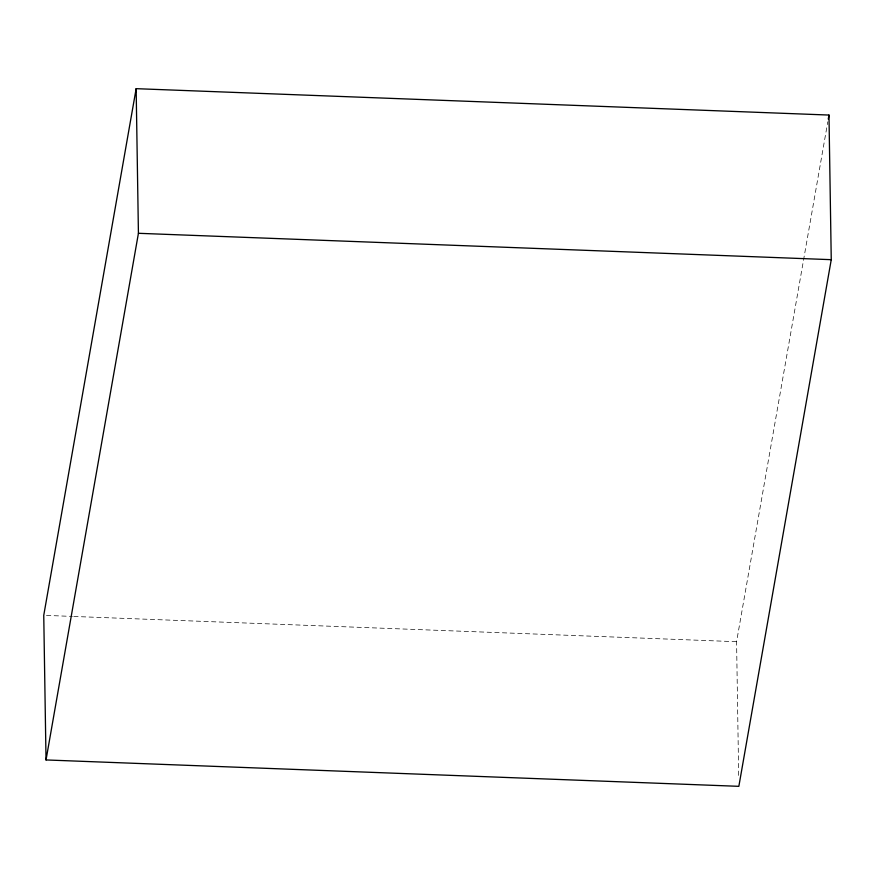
<?xml version="1.0" encoding="UTF-8"?>
<svg xmlns="http://www.w3.org/2000/svg" width="875" height="875" viewBox="0 0 875 875"><rect width="100%" height="100%" fill="white"/><g stroke="black" fill="none" stroke-linecap="round" stroke-linejoin="round"><path stroke-width="0.66" stroke-dasharray="4.38 3.28" d="M738.675 775.425L736.575 641.703L827.805 121.767M46.473 615.42L72.395 616.416M73.752 616.459L736.575 641.703"/><path stroke-width="1.31" d="M136.15 88.67L43.75 615.322L46.025 759.948L738.85 786.33L831.25 259.678L828.975 115.052L136.15 88.67L138.425 233.297L46.025 759.948M828.275 119.087L828.975 115.052M138.425 233.297L831.25 259.678"/></g></svg>
